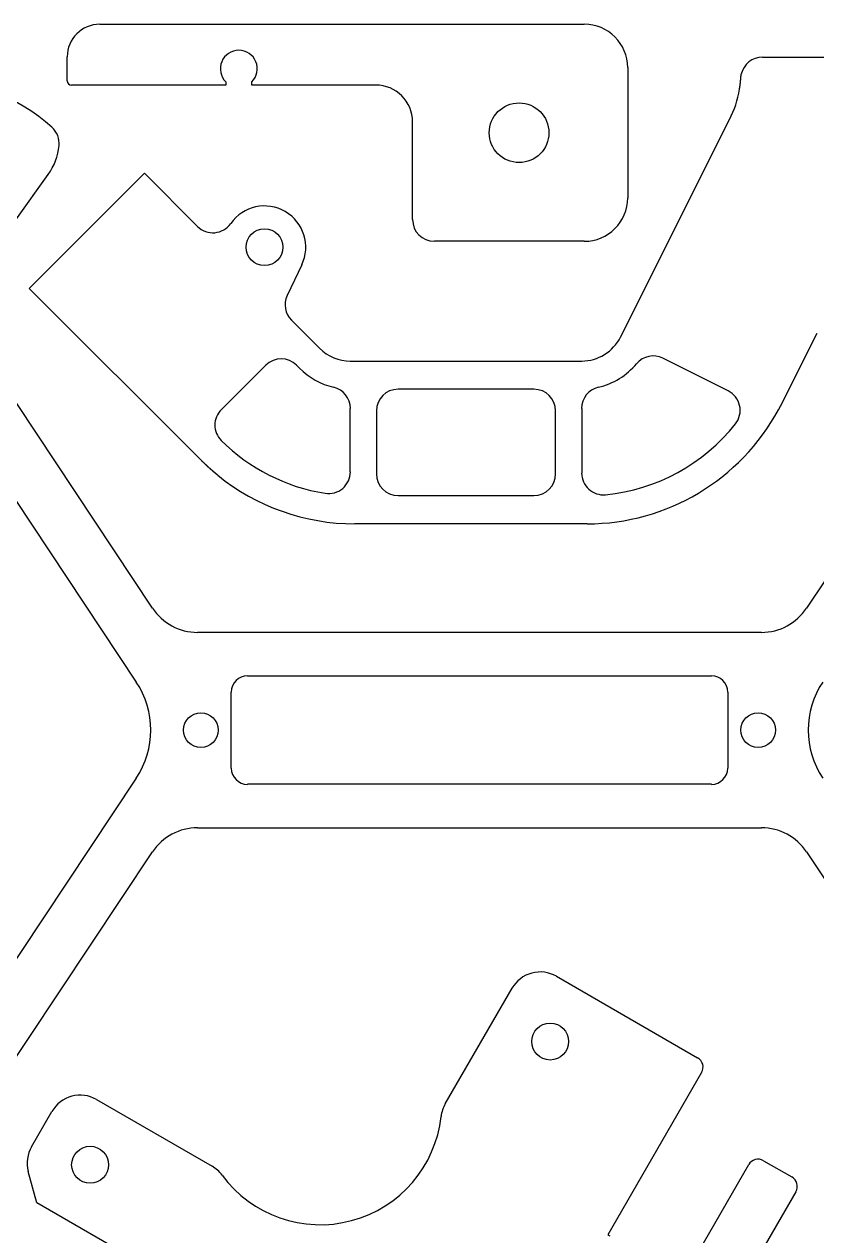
# Model space of a CAD drawing. Extents: x 442 to 745, y 5 to 355.
# Drawn here: x 540.87 to 570.91, y 40.47 to 86.43 of the extents above; entities that cross this region are included whole.
import ezdxf

# ---------------------------------------------------------------- set-up
doc = ezdxf.new("R2010")
doc.units = 0
doc.layers.add('VISIBLE__ANSI_', color=7, linetype='CONTINUOUS')

msp = doc.modelspace()

# ---------------------------------------------------------------- linework, layer by layer
at = {"layer": 'VISIBLE__ANSI_'}
for p, q in [((543.735, 86.43), (562.099, 86.43)), ((542.499, 84.289), (542.499, 85.195)), ((568.858, 85.183), (573.804, 85.183)), ((563.746, 84.783), (563.746, 79.842)), ((548.511, 84.124), (542.664, 84.124)), ((548.511, 84.246), (548.511, 84.124)), ((549.499, 84.124), (549.499, 84.246)), ((554.193, 84.124), (549.499, 84.124)), ((563.475, 74.564), (567.608, 82.816)), ((555.593, 79.019), (555.593, 82.724)), ((540.552, 79.013), (541.78, 80.731)), ((541.062, 76.407), (545.429, 80.775)), ((545.429, 80.775), (547.442, 78.762)), ((562.099, 78.195), (556.417, 78.195)), ((551.393, 77.302), (550.841, 76.137)), ((547.58, 69.89), (541.062, 76.407)), ((551.002, 75.202), (552.068, 74.137)), ((545.731, 64.28), (538.684, 74.888)), ((570.912, 74.702), (569.572, 72.025)), ((577.574, 74.888), (570.527, 64.28)), ((536.969, 73.749), (545.121, 61.477)), ((553.232, 73.654), (562.002, 73.654)), ((567.554, 72.52), (565.081, 73.759)), ((550.029, 73.496), (548.341, 71.807)), ((551.311, 73.38), (551.194, 73.496)), ((560.19, 72.584), (555.044, 72.584)), ((553.232, 69.45), (553.232, 71.857)), ((554.22, 71.76), (554.22, 69.372)), ((561.014, 69.372), (561.014, 71.76)), ((562.002, 71.857), (562.002, 69.402)), ((555.044, 68.548), (560.19, 68.548)), ((562.208, 67.478), (553.403, 67.478)), ((568.812, 63.36), (547.446, 63.36)), ((549.338, 61.713), (566.92, 61.713)), ((548.72, 58.213), (548.72, 61.095)), ((567.538, 61.095), (567.538, 58.213)), ((545.121, 57.832), (536.969, 45.559)), ((566.92, 57.596), (549.338, 57.596)), ((547.446, 55.948), (568.812, 55.948)), ((538.684, 44.42), (545.731, 55.029)), ((570.527, 55.029), (577.574, 44.42)), ((561.048, 50.313), (566.397, 47.225)), ((556.831, 45.479), (559.361, 49.861)), ((566.548, 46.662), (562.996, 40.511)), ((543.611, 45.641), (547.993, 43.111)), ((541.15, 43.849), (541.924, 45.189)), ((568.896, 43.318), (569.966, 42.701)), ((541.347, 41.718), (541.027, 42.911)), ((563.249, 34.36), (568.334, 43.168)), ((570.117, 42.138), (568.676, 39.642)), ((557.964, 32.124), (541.347, 41.718)), ((562.996, 40.511), (563.068, 40.47))]:
    msp.add_line(p, q, dxfattribs=at)
for points in [[(567.985, 83.967, 0), (567.985, 83.968, 0), (567.985, 83.969, 0), (567.985, 83.97, 0), (567.986, 83.971, 0), (567.986, 83.972, 0), (567.986, 83.973, 0), (567.986, 83.974, 0), (567.986, 83.975, 0), (567.986, 83.976, 0), (567.987, 83.977, 0), (567.987, 83.978, 0), (567.987, 83.979, 0), (567.987, 83.98, 0), (567.987, 83.981, 0), (567.987, 83.982, 0), (567.988, 83.983, 0), (567.988, 83.984, 0), (567.988, 83.985, 0), (567.988, 83.986, 0), (567.988, 83.987, 0), (567.988, 83.988, 0), (567.989, 83.989, 0), (567.989, 83.99, 0), (567.989, 83.991, 0), (567.989, 83.992, 0), (567.989, 83.993, 0), (567.989, 83.994, 0), (567.989, 83.995, 0), (567.99, 83.996, 0), (567.99, 83.997, 0), (567.99, 83.998, 0), (567.99, 83.999, 0), (567.99, 84, 0), (567.99, 84.001, 0), (567.991, 84.002, 0), (567.991, 84.003, 0), (567.991, 84.004, 0), (567.991, 84.005, 0), (567.991, 84.006, 0), (567.991, 84.007, 0), (567.992, 84.008, 0), (567.992, 84.009, 0), (567.992, 84.01, 0), (567.992, 84.011, 0), (567.992, 84.012, 0), (567.992, 84.013, 0), (567.993, 84.013, 0), (567.993, 84.014, 0), (567.993, 84.016, 0), (567.993, 84.016, 0), (567.993, 84.017, 0), (567.993, 84.018, 0), (567.993, 84.019, 0), (567.994, 84.02, 0), (567.994, 84.021, 0), (567.994, 84.022, 0), (567.994, 84.023, 0), (567.994, 84.024, 0), (567.994, 84.025, 0), (567.995, 84.026, 0), (567.995, 84.027, 0), (567.995, 84.028, 0), (567.995, 84.029, 0), (567.995, 84.03, 0), (567.995, 84.031, 0), (567.995, 84.032, 0), (567.996, 84.033, 0), (567.996, 84.034, 0), (567.996, 84.035, 0), (567.996, 84.036, 0), (567.996, 84.037, 0), (567.996, 84.038, 0), (567.996, 84.039, 0), (567.997, 84.04, 0), (567.997, 84.041, 0), (567.997, 84.042, 0), (567.997, 84.043, 0), (567.997, 84.044, 0), (567.997, 84.045, 0), (567.998, 84.046, 0), (567.998, 84.047, 0), (567.998, 84.048, 0), (567.998, 84.049, 0), (567.998, 84.05, 0), (567.998, 84.051, 0), (567.998, 84.052, 0), (567.999, 84.053, 0), (567.999, 84.054, 0), (567.999, 84.055, 0), (567.999, 84.056, 0), (567.999, 84.057, 0), (567.999, 84.058, 0), (567.999, 84.059, 0), (568, 84.059, 0), (568, 84.061, 0), (568, 84.061, 0), (568, 84.062, 0), (568, 84.063, 0), (568, 84.064, 0), (568, 84.065, 0), (568.001, 84.066, 0), (568.001, 84.067, 0), (568.001, 84.068, 0), (568.001, 84.069, 0), (568.001, 84.07, 0), (568.001, 84.071, 0), (568.001, 84.072, 0), (568.002, 84.073, 0), (568.002, 84.074, 0), (568.002, 84.075, 0), (568.002, 84.076, 0), (568.002, 84.077, 0), (568.002, 84.078, 0), (568.002, 84.079, 0), (568.003, 84.08, 0), (568.003, 84.081, 0), (568.003, 84.082, 0), (568.003, 84.083, 0), (568.003, 84.084, 0), (568.003, 84.085, 0), (568.003, 84.086, 0), (568.003, 84.087, 0), (568.004, 84.088, 0), (568.004, 84.089, 0), (568.004, 84.09, 0), (568.004, 84.091, 0), (568.004, 84.091, 0), (568.004, 84.093, 0), (568.004, 84.093, 0), (568.005, 84.094, 0), (568.005, 84.095, 0), (568.005, 84.096, 0), (568.005, 84.097, 0), (568.005, 84.098, 0), (568.005, 84.099, 0), (568.005, 84.1, 0), (568.005, 84.101, 0), (568.006, 84.102, 0), (568.006, 84.103, 0), (568.006, 84.104, 0), (568.006, 84.105, 0), (568.006, 84.106, 0), (568.006, 84.107, 0), (568.006, 84.108, 0), (568.007, 84.109, 0), (568.007, 84.11, 0), (568.007, 84.111, 0), (568.007, 84.112, 0), (568.007, 84.113, 0), (568.007, 84.114, 0), (568.007, 84.115, 0), (568.007, 84.115, 0), (568.008, 84.117, 0), (568.008, 84.117, 0), (568.008, 84.118, 0), (568.008, 84.119, 0), (568.008, 84.12, 0), (568.008, 84.121, 0), (568.008, 84.122, 0), (568.008, 84.123, 0), (568.009, 84.124, 0), (568.009, 84.125, 0), (568.009, 84.126, 0), (568.009, 84.127, 0), (568.009, 84.128, 0), (568.009, 84.129, 0), (568.009, 84.13, 0), (568.009, 84.131, 0), (568.01, 84.132, 0), (568.01, 84.133, 0), (568.01, 84.134, 0), (568.01, 84.135, 0), (568.01, 84.135, 0), (568.01, 84.136, 0), (568.01, 84.137, 0), (568.01, 84.138, 0), (568.01, 84.139, 0), (568.011, 84.14, 0), (568.011, 84.141, 0), (568.011, 84.142, 0), (568.011, 84.143, 0), (568.011, 84.144, 0), (568.011, 84.145, 0), (568.011, 84.146, 0), (568.011, 84.147, 0), (568.012, 84.148, 0), (568.012, 84.149, 0), (568.012, 84.15, 0), (568.012, 84.15, 0), (568.012, 84.151, 0), (568.012, 84.152, 0), (568.012, 84.153, 0), (568.012, 84.154, 0), (568.012, 84.155, 0), (568.013, 84.156, 0), (568.013, 84.157, 0), (568.013, 84.158, 0), (568.013, 84.159, 0), (568.013, 84.16, 0), (568.013, 84.161, 0), (568.013, 84.162, 0), (568.013, 84.163, 0), (568.014, 84.163, 0), (568.014, 84.165, 0), (568.014, 84.165, 0), (568.014, 84.166, 0), (568.014, 84.167, 0), (568.014, 84.168, 0), (568.014, 84.169, 0), (568.014, 84.17, 0), (568.014, 84.171, 0), (568.015, 84.172, 0), (568.015, 84.173, 0), (568.015, 84.174, 0), (568.015, 84.175, 0), (568.015, 84.175, 0), (568.015, 84.176, 0), (568.015, 84.177, 0), (568.015, 84.178, 0), (568.015, 84.179, 0), (568.016, 84.18, 0), (568.016, 84.181, 0), (568.016, 84.182, 0)], [(568.016, 84.182, 0), (568.016, 84.183, 0), (568.016, 84.185, 0), (568.016, 84.187, 0), (568.016, 84.188, 0), (568.017, 84.19, 0), (568.017, 84.191, 0), (568.017, 84.193, 0), (568.017, 84.194, 0), (568.017, 84.196, 0), (568.017, 84.197, 0), (568.018, 84.199, 0), (568.018, 84.2, 0), (568.018, 84.202, 0), (568.018, 84.203, 0), (568.018, 84.205, 0), (568.018, 84.206, 0), (568.019, 84.208, 0), (568.019, 84.209, 0), (568.019, 84.211, 0), (568.019, 84.212, 0), (568.019, 84.214, 0), (568.019, 84.215, 0), (568.02, 84.217, 0), (568.02, 84.218, 0), (568.02, 84.219, 0), (568.02, 84.221, 0), (568.02, 84.222, 0), (568.02, 84.224, 0), (568.021, 84.225, 0), (568.021, 84.227, 0), (568.021, 84.228, 0), (568.021, 84.23, 0), (568.021, 84.231, 0), (568.021, 84.232, 0), (568.021, 84.234, 0), (568.022, 84.235, 0), (568.022, 84.237, 0), (568.022, 84.238, 0), (568.022, 84.24, 0), (568.022, 84.241, 0), (568.022, 84.242, 0), (568.022, 84.244, 0), (568.023, 84.245, 0), (568.023, 84.246, 0), (568.023, 84.248, 0), (568.023, 84.249, 0), (568.023, 84.251, 0), (568.023, 84.252, 0), (568.023, 84.253, 0), (568.024, 84.255, 0), (568.024, 84.256, 0), (568.024, 84.257, 0), (568.024, 84.259, 0), (568.024, 84.26, 0), (568.024, 84.261, 0), (568.024, 84.263, 0), (568.024, 84.264, 0), (568.025, 84.265, 0), (568.025, 84.266, 0), (568.025, 84.268, 0), (568.025, 84.269, 0), (568.025, 84.27, 0), (568.025, 84.272, 0), (568.025, 84.273, 0), (568.025, 84.274, 0), (568.026, 84.276, 0), (568.026, 84.277, 0), (568.026, 84.278, 0), (568.026, 84.279, 0), (568.026, 84.281, 0), (568.026, 84.282, 0), (568.026, 84.283, 0), (568.026, 84.284, 0), (568.027, 84.286, 0), (568.027, 84.287, 0), (568.027, 84.288, 0), (568.027, 84.29, 0), (568.027, 84.291, 0), (568.027, 84.292, 0), (568.027, 84.293, 0), (568.027, 84.294, 0), (568.027, 84.296, 0), (568.028, 84.297, 0), (568.028, 84.298, 0), (568.028, 84.299, 0), (568.028, 84.3, 0), (568.028, 84.302, 0), (568.028, 84.303, 0), (568.028, 84.304, 0), (568.028, 84.305, 0), (568.028, 84.306, 0), (568.028, 84.308, 0), (568.029, 84.309, 0), (568.029, 84.31, 0), (568.029, 84.311, 0), (568.029, 84.312, 0), (568.029, 84.313, 0), (568.029, 84.314, 0), (568.029, 84.316, 0), (568.029, 84.317, 0), (568.029, 84.318, 0), (568.029, 84.319, 0), (568.03, 84.32, 0), (568.03, 84.321, 0), (568.03, 84.322, 0), (568.03, 84.323, 0), (568.03, 84.325, 0), (568.03, 84.326, 0), (568.03, 84.327, 0), (568.03, 84.328, 0), (568.03, 84.329, 0), (568.03, 84.33, 0), (568.03, 84.331, 0), (568.03, 84.332, 0), (568.031, 84.333, 0), (568.031, 84.334, 0), (568.031, 84.335, 0), (568.031, 84.336, 0), (568.031, 84.338, 0), (568.031, 84.338, 0), (568.031, 84.34, 0), (568.031, 84.341, 0), (568.031, 84.342, 0), (568.031, 84.343, 0), (568.031, 84.344, 0), (568.031, 84.345, 0), (568.032, 84.346, 0), (568.032, 84.347, 0), (568.032, 84.348, 0), (568.032, 84.349, 0), (568.032, 84.35, 0), (568.032, 84.351, 0), (568.032, 84.352, 0), (568.032, 84.353, 0), (568.032, 84.354, 0), (568.032, 84.355, 0), (568.032, 84.356, 0), (568.032, 84.357, 0), (568.032, 84.358, 0), (568.033, 84.359, 0), (568.033, 84.36, 0), (568.033, 84.361, 0), (568.033, 84.362, 0), (568.033, 84.363, 0), (568.033, 84.364, 0), (568.033, 84.365, 0), (568.033, 84.366, 0), (568.033, 84.367, 0), (568.033, 84.368, 0), (568.033, 84.369, 0), (568.033, 84.37, 0), (568.033, 84.371, 0), (568.033, 84.373, 0), (568.034, 84.374, 0), (568.034, 84.374, 0), (568.034, 84.376, 0), (568.034, 84.376, 0), (568.034, 84.377, 0), (568.034, 84.379, 0), (568.034, 84.379, 0), (568.034, 84.38, 0), (568.034, 84.382, 0), (568.034, 84.382, 0), (568.034, 84.383, 0), (568.034, 84.385, 0), (568.034, 84.385, 0), (568.034, 84.386, 0), (568.035, 84.388, 0), (568.035, 84.388, 0), (568.035, 84.389, 0), (568.035, 84.39, 0), (568.035, 84.391, 0), (568.035, 84.392, 0), (568.035, 84.393, 0), (568.035, 84.394, 0), (568.035, 84.395, 0), (568.035, 84.396, 0), (568.035, 84.397, 0), (568.035, 84.398, 0), (568.035, 84.399, 0), (568.035, 84.4, 0), (568.035, 84.401, 0), (568.035, 84.402, 0), (568.036, 84.403, 0), (568.036, 84.404, 0), (568.036, 84.405, 0), (568.036, 84.406, 0), (568.036, 84.407, 0), (568.036, 84.408, 0), (568.036, 84.409, 0), (568.036, 84.41, 0)], [(568.036, 84.41, 0), (568.036, 84.41, 0), (568.036, 84.411, 0), (568.036, 84.412, 0), (568.036, 84.412, 0), (568.036, 84.413, 0), (568.036, 84.413, 0), (568.036, 84.414, 0), (568.036, 84.414, 0), (568.036, 84.415, 0), (568.036, 84.415, 0), (568.036, 84.416, 0), (568.036, 84.416, 0), (568.036, 84.417, 0), (568.036, 84.418, 0), (568.036, 84.418, 0), (568.037, 84.419, 0), (568.037, 84.419, 0), (568.037, 84.42, 0), (568.037, 84.42, 0), (568.037, 84.421, 0), (568.037, 84.421, 0), (568.037, 84.422, 0), (568.037, 84.422, 0), (568.037, 84.423, 0), (568.037, 84.424, 0), (568.037, 84.424, 0), (568.037, 84.424, 0), (568.037, 84.425, 0), (568.037, 84.426, 0), (568.037, 84.426, 0), (568.037, 84.427, 0), (568.037, 84.427, 0), (568.037, 84.428, 0), (568.037, 84.428, 0), (568.037, 84.429, 0), (568.037, 84.429, 0), (568.037, 84.43, 0), (568.037, 84.43, 0), (568.037, 84.431, 0), (568.038, 84.431, 0), (568.038, 84.432, 0), (568.038, 84.432, 0), (568.038, 84.433, 0), (568.038, 84.433, 0), (568.038, 84.434, 0), (568.038, 84.434, 0), (568.038, 84.435, 0), (568.038, 84.435, 0), (568.038, 84.436, 0), (568.038, 84.436, 0), (568.038, 84.437, 0), (568.038, 84.437, 0), (568.038, 84.438, 0), (568.038, 84.438, 0), (568.038, 84.439, 0), (568.038, 84.439, 0), (568.038, 84.44, 0), (568.038, 84.44, 0), (568.038, 84.441, 0), (568.038, 84.441, 0), (568.038, 84.442, 0), (568.039, 84.442, 0), (568.039, 84.443, 0), (568.039, 84.443, 0), (568.039, 84.444, 0), (568.039, 84.444, 0), (568.039, 84.445, 0), (568.039, 84.445, 0), (568.039, 84.445, 0), (568.039, 84.446, 0), (568.039, 84.447, 0), (568.039, 84.447, 0), (568.039, 84.447, 0), (568.039, 84.448, 0), (568.039, 84.448, 0), (568.039, 84.449, 0), (568.039, 84.449, 0), (568.039, 84.45, 0), (568.039, 84.45, 0), (568.039, 84.451, 0), (568.039, 84.451, 0), (568.04, 84.452, 0), (568.04, 84.452, 0), (568.04, 84.453, 0), (568.04, 84.453, 0), (568.04, 84.453, 0), (568.04, 84.454, 0), (568.04, 84.454, 0), (568.04, 84.455, 0), (568.04, 84.455, 0), (568.04, 84.456, 0), (568.04, 84.456, 0), (568.04, 84.457, 0), (568.04, 84.457, 0), (568.04, 84.457, 0), (568.04, 84.458, 0), (568.04, 84.458, 0), (568.04, 84.459, 0), (568.04, 84.459, 0), (568.04, 84.46, 0), (568.041, 84.46, 0), (568.041, 84.46, 0), (568.041, 84.461, 0), (568.041, 84.461, 0), (568.041, 84.462, 0), (568.041, 84.462, 0), (568.041, 84.463, 0), (568.041, 84.463, 0), (568.041, 84.463, 0), (568.041, 84.464, 0), (568.041, 84.464, 0), (568.041, 84.465, 0), (568.041, 84.465, 0), (568.041, 84.466, 0), (568.041, 84.466, 0), (568.041, 84.466, 0), (568.041, 84.467, 0), (568.041, 84.467, 0), (568.042, 84.468, 0), (568.042, 84.468, 0), (568.042, 84.469, 0), (568.042, 84.469, 0), (568.042, 84.469, 0), (568.042, 84.47, 0), (568.042, 84.47, 0), (568.042, 84.471, 0), (568.042, 84.471, 0), (568.042, 84.472, 0), (568.042, 84.472, 0), (568.042, 84.472, 0), (568.042, 84.473, 0), (568.042, 84.473, 0), (568.042, 84.474, 0), (568.042, 84.474, 0), (568.042, 84.475, 0), (568.043, 84.475, 0), (568.043, 84.475, 0), (568.043, 84.476, 0), (568.043, 84.476, 0), (568.043, 84.477, 0), (568.043, 84.477, 0), (568.043, 84.477, 0), (568.043, 84.478, 0), (568.043, 84.478, 0), (568.043, 84.478, 0), (568.043, 84.479, 0), (568.043, 84.479, 0), (568.043, 84.48, 0), (568.043, 84.48, 0), (568.043, 84.481, 0), (568.043, 84.481, 0), (568.043, 84.481, 0), (568.044, 84.482, 0), (568.044, 84.482, 0), (568.044, 84.483, 0), (568.044, 84.483, 0), (568.044, 84.483, 0), (568.044, 84.484, 0), (568.044, 84.484, 0), (568.044, 84.484, 0), (568.044, 84.485, 0), (568.044, 84.485, 0), (568.044, 84.486, 0), (568.044, 84.486, 0), (568.044, 84.486, 0), (568.044, 84.487, 0), (568.044, 84.487, 0), (568.044, 84.487, 0), (568.044, 84.488, 0), (568.045, 84.488, 0), (568.045, 84.489, 0), (568.045, 84.489, 0), (568.045, 84.489, 0), (568.045, 84.49, 0), (568.045, 84.49, 0), (568.045, 84.49, 0), (568.045, 84.491, 0), (568.045, 84.491, 0), (568.045, 84.492, 0), (568.045, 84.492, 0), (568.045, 84.492, 0), (568.045, 84.493, 0), (568.045, 84.493, 0), (568.045, 84.493, 0), (568.045, 84.494, 0), (568.045, 84.494, 0), (568.046, 84.495, 0), (568.046, 84.495, 0), (568.046, 84.495, 0), (568.046, 84.496, 0), (568.046, 84.496, 0), (568.046, 84.496, 0), (568.046, 84.497, 0), (568.046, 84.497, 0), (568.046, 84.497, 0), (568.046, 84.498, 0), (568.046, 84.498, 0), (568.046, 84.498, 0), (568.046, 84.499, 0), (568.046, 84.499, 0), (568.046, 84.499, 0), (568.046, 84.5, 0), (568.046, 84.5, 0), (568.047, 84.501, 0), (568.047, 84.501, 0), (568.047, 84.501, 0), (568.047, 84.501, 0), (568.047, 84.502, 0), (568.047, 84.502, 0), (568.047, 84.502, 0), (568.047, 84.503, 0), (568.047, 84.503, 0), (568.047, 84.503, 0), (568.047, 84.504, 0), (568.047, 84.504, 0), (568.047, 84.504, 0), (568.047, 84.505, 0), (568.047, 84.505, 0), (568.047, 84.505, 0), (568.047, 84.506, 0), (568.048, 84.506, 0), (568.048, 84.506, 0), (568.048, 84.507, 0), (568.048, 84.507, 0), (568.048, 84.507, 0), (568.048, 84.507, 0), (568.048, 84.508, 0), (568.048, 84.508, 0), (568.048, 84.508, 0), (568.048, 84.509, 0), (568.048, 84.509, 0), (568.048, 84.509, 0), (568.048, 84.51, 0), (568.048, 84.51, 0), (568.048, 84.51, 0), (568.048, 84.51, 0), (568.048, 84.511, 0), (568.048, 84.511, 0), (568.048, 84.511, 0), (568.049, 84.512, 0), (568.049, 84.512, 0), (568.049, 84.512, 0), (568.049, 84.513, 0), (568.049, 84.513, 0), (568.049, 84.513, 0), (568.049, 84.513, 0), (568.049, 84.514, 0), (568.049, 84.514, 0), (568.049, 84.514, 0), (568.049, 84.514, 0), (568.049, 84.515, 0), (568.049, 84.515, 0), (568.049, 84.515, 0), (568.049, 84.515, 0), (568.049, 84.516, 0), (568.049, 84.516, 0), (568.049, 84.516, 0), (568.049, 84.516, 0), (568.049, 84.517, 0), (568.05, 84.517, 0), (568.05, 84.517, 0), (568.05, 84.517, 0), (568.05, 84.518, 0), (568.05, 84.518, 0), (568.05, 84.518, 0), (568.05, 84.518, 0), (568.05, 84.519, 0), (568.05, 84.519, 0), (568.05, 84.519, 0), (568.05, 84.519, 0), (568.05, 84.52, 0), (568.05, 84.52, 0), (568.05, 84.52, 0), (568.05, 84.52, 0), (568.05, 84.52, 0), (568.05, 84.521, 0), (568.05, 84.521, 0), (568.05, 84.521, 0), (568.05, 84.521, 0), (568.05, 84.522, 0), (568.051, 84.522, 0), (568.051, 84.522, 0), (568.051, 84.522, 0), (568.051, 84.522, 0), (568.051, 84.523, 0), (568.051, 84.523, 0), (568.051, 84.523, 0), (568.051, 84.523, 0), (568.051, 84.523, 0), (568.051, 84.524, 0), (568.051, 84.524, 0), (568.051, 84.524, 0), (568.051, 84.524, 0), (568.051, 84.524, 0), (568.051, 84.525, 0), (568.051, 84.525, 0), (568.051, 84.525, 0), (568.051, 84.525, 0), (568.051, 84.525, 0), (568.051, 84.525, 0), (568.051, 84.526, 0), (568.051, 84.526, 0), (568.051, 84.526, 0), (568.051, 84.526, 0), (568.051, 84.526, 0), (568.051, 84.526, 0), (568.051, 84.527, 0), (568.052, 84.527, 0), (568.052, 84.527, 0), (568.052, 84.527, 0), (568.052, 84.527, 0), (568.052, 84.527, 0), (568.052, 84.528, 0), (568.052, 84.528, 0), (568.052, 84.528, 0), (568.052, 84.528, 0), (568.052, 84.528, 0), (568.052, 84.528, 0), (568.052, 84.528, 0), (568.052, 84.528, 0), (568.052, 84.529, 0), (568.052, 84.529, 0), (568.052, 84.529, 0), (568.052, 84.529, 0), (568.052, 84.529, 0), (568.052, 84.529, 0), (568.052, 84.529, 0), (568.052, 84.53, 0), (568.052, 84.53, 0), (568.052, 84.53, 0), (568.052, 84.53, 0), (568.052, 84.53, 0), (568.052, 84.53, 0), (568.052, 84.53, 0), (568.052, 84.531, 0), (568.052, 84.531, 0), (568.052, 84.531, 0), (568.052, 84.531, 0), (568.052, 84.531, 0), (568.052, 84.531, 0), (568.052, 84.531, 0), (568.052, 84.531, 0), (568.053, 84.531, 0), (568.053, 84.532, 0), (568.053, 84.532, 0), (568.053, 84.532, 0), (568.053, 84.532, 0), (568.053, 84.532, 0), (568.053, 84.532, 0), (568.053, 84.532, 0), (568.053, 84.533, 0)], [(569.572, 72.025, 0), (569.571, 72.024, 0), (569.57, 72.023, 0), (569.57, 72.022, 0), (569.569, 72.021, 0), (569.569, 72.02, 0), (569.568, 72.019, 0), (569.568, 72.017, 0), (569.567, 72.016, 0), (569.566, 72.015, 0), (569.566, 72.014, 0), (569.565, 72.013, 0), (569.565, 72.012, 0), (569.564, 72.011, 0), (569.564, 72.01, 0), (569.563, 72.008, 0), (569.563, 72.007, 0), (569.562, 72.006, 0), (569.561, 72.005, 0), (569.561, 72.004, 0), (569.56, 72.003, 0), (569.56, 72.002, 0), (569.559, 72.001, 0), (569.559, 72, 0), (569.558, 71.999, 0), (569.558, 71.998, 0), (569.557, 71.996, 0), (569.556, 71.995, 0), (569.556, 71.994, 0), (569.555, 71.993, 0), (569.555, 71.992, 0), (569.554, 71.991, 0), (569.554, 71.99, 0), (569.553, 71.989, 0), (569.553, 71.988, 0), (569.552, 71.987, 0), (569.552, 71.986, 0), (569.551, 71.984, 0), (569.55, 71.983, 0), (569.55, 71.982, 0), (569.549, 71.981, 0), (569.549, 71.98, 0), (569.548, 71.979, 0), (569.548, 71.978, 0), (569.547, 71.977, 0), (569.547, 71.976, 0), (569.546, 71.975, 0), (569.546, 71.974, 0), (569.545, 71.973, 0), (569.544, 71.972, 0), (569.544, 71.971, 0), (569.543, 71.969, 0), (569.543, 71.968, 0), (569.542, 71.967, 0), (569.542, 71.966, 0), (569.541, 71.965, 0), (569.541, 71.964, 0), (569.54, 71.963, 0), (569.54, 71.962, 0), (569.539, 71.961, 0), (569.539, 71.96, 0), (569.538, 71.959, 0), (569.537, 71.958, 0), (569.537, 71.957, 0), (569.536, 71.956, 0), (569.536, 71.955, 0), (569.535, 71.954, 0), (569.535, 71.953, 0), (569.534, 71.952, 0), (569.534, 71.951, 0), (569.533, 71.95, 0), (569.533, 71.948, 0), (569.532, 71.948, 0), (569.532, 71.946, 0), (569.531, 71.945, 0), (569.53, 71.944, 0), (569.53, 71.943, 0), (569.529, 71.942, 0), (569.529, 71.941, 0), (569.528, 71.94, 0), (569.528, 71.939, 0), (569.527, 71.938, 0), (569.527, 71.937, 0), (569.526, 71.936, 0), (569.526, 71.935, 0), (569.525, 71.934, 0), (569.525, 71.933, 0), (569.524, 71.932, 0), (569.524, 71.931, 0), (569.523, 71.93, 0), (569.523, 71.929, 0), (569.522, 71.928, 0), (569.522, 71.927, 0), (569.521, 71.926, 0), (569.52, 71.925, 0), (569.52, 71.924, 0), (569.519, 71.923, 0), (569.519, 71.922, 0), (569.518, 71.921, 0), (569.518, 71.92, 0), (569.517, 71.919, 0), (569.517, 71.918, 0), (569.516, 71.917, 0), (569.516, 71.916, 0), (569.515, 71.915, 0), (569.515, 71.914, 0), (569.514, 71.913, 0), (569.514, 71.912, 0), (569.513, 71.911, 0), (569.513, 71.91, 0), (569.512, 71.909, 0), (569.512, 71.908, 0), (569.511, 71.907, 0), (569.511, 71.906, 0), (569.51, 71.905, 0), (569.51, 71.904, 0), (569.509, 71.903, 0), (569.509, 71.902, 0), (569.508, 71.901, 0), (569.508, 71.9, 0), (569.507, 71.899, 0), (569.507, 71.898, 0), (569.506, 71.897, 0), (569.506, 71.896, 0), (569.505, 71.895, 0), (569.505, 71.894, 0), (569.504, 71.894, 0), (569.504, 71.893, 0), (569.503, 71.892, 0), (569.503, 71.891, 0), (569.502, 71.89, 0), (569.502, 71.889, 0), (569.501, 71.888, 0), (569.501, 71.887, 0), (569.5, 71.886, 0), (569.5, 71.885, 0), (569.499, 71.884, 0), (569.499, 71.883, 0), (569.498, 71.882, 0), (569.498, 71.881, 0), (569.497, 71.88, 0), (569.497, 71.879, 0), (569.496, 71.878, 0), (569.496, 71.877, 0), (569.495, 71.876, 0), (569.495, 71.876, 0), (569.494, 71.875, 0), (569.494, 71.874, 0), (569.493, 71.873, 0), (569.493, 71.872, 0), (569.492, 71.871, 0), (569.492, 71.87, 0), (569.491, 71.869, 0), (569.491, 71.868, 0), (569.49, 71.867, 0), (569.49, 71.866, 0), (569.489, 71.865, 0), (569.489, 71.865, 0), (569.488, 71.864, 0), (569.488, 71.863, 0), (569.487, 71.862, 0), (569.487, 71.861, 0), (569.486, 71.86, 0), (569.486, 71.859, 0), (569.485, 71.858, 0), (569.485, 71.857, 0), (569.484, 71.856, 0), (569.484, 71.855, 0), (569.484, 71.855, 0), (569.483, 71.854, 0), (569.483, 71.853, 0), (569.482, 71.852, 0), (569.482, 71.851, 0), (569.481, 71.85, 0), (569.481, 71.849, 0), (569.48, 71.848, 0), (569.48, 71.847, 0), (569.479, 71.846, 0), (569.479, 71.846, 0), (569.478, 71.845, 0), (569.478, 71.844, 0), (569.477, 71.843, 0), (569.477, 71.842, 0), (569.476, 71.841, 0), (569.476, 71.84, 0), (569.476, 71.839, 0), (569.475, 71.838, 0), (569.475, 71.838, 0), (569.474, 71.837, 0), (569.474, 71.836, 0), (569.473, 71.835, 0), (569.473, 71.834, 0), (569.472, 71.833, 0), (569.472, 71.832, 0), (569.471, 71.832, 0), (569.471, 71.831, 0), (569.47, 71.83, 0), (569.47, 71.829, 0), (569.469, 71.828, 0), (569.469, 71.827, 0), (569.469, 71.826, 0), (569.468, 71.826, 0), (569.468, 71.825, 0), (569.467, 71.824, 0), (569.467, 71.823, 0), (569.466, 71.822, 0), (569.466, 71.821, 0), (569.465, 71.82, 0), (569.465, 71.82, 0), (569.464, 71.819, 0), (569.464, 71.818, 0), (569.464, 71.817, 0), (569.463, 71.816, 0), (569.463, 71.815, 0), (569.462, 71.815, 0), (569.462, 71.814, 0), (569.461, 71.813, 0), (569.461, 71.812, 0), (569.46, 71.811, 0), (569.46, 71.811, 0), (569.46, 71.81, 0), (569.459, 71.809, 0), (569.459, 71.808, 0), (569.458, 71.807, 0)], [(548.212, 69.319, 0), (548.211, 69.32, 0), (548.209, 69.322, 0), (548.208, 69.323, 0), (548.206, 69.324, 0), (548.205, 69.326, 0), (548.203, 69.327, 0), (548.201, 69.328, 0), (548.2, 69.33, 0), (548.198, 69.331, 0), (548.197, 69.332, 0), (548.195, 69.334, 0), (548.193, 69.335, 0), (548.192, 69.336, 0), (548.19, 69.338, 0), (548.188, 69.339, 0), (548.186, 69.34, 0), (548.185, 69.342, 0), (548.183, 69.343, 0), (548.181, 69.345, 0), (548.18, 69.346, 0), (548.178, 69.347, 0), (548.176, 69.349, 0), (548.174, 69.35, 0), (548.173, 69.352, 0), (548.171, 69.353, 0), (548.169, 69.355, 0), (548.167, 69.356, 0), (548.166, 69.358, 0), (548.164, 69.359, 0), (548.162, 69.361, 0), (548.16, 69.362, 0), (548.158, 69.364, 0), (548.156, 69.365, 0), (548.155, 69.367, 0), (548.153, 69.368, 0), (548.151, 69.37, 0), (548.149, 69.371, 0), (548.147, 69.373, 0), (548.145, 69.374, 0), (548.143, 69.376, 0), (548.141, 69.378, 0), (548.139, 69.379, 0), (548.138, 69.381, 0), (548.136, 69.382, 0), (548.134, 69.384, 0), (548.132, 69.386, 0), (548.13, 69.387, 0), (548.128, 69.389, 0), (548.126, 69.391, 0), (548.124, 69.392, 0), (548.122, 69.394, 0), (548.12, 69.396, 0), (548.118, 69.397, 0), (548.116, 69.399, 0), (548.114, 69.401, 0), (548.112, 69.402, 0), (548.11, 69.404, 0), (548.108, 69.406, 0), (548.106, 69.407, 0), (548.104, 69.409, 0), (548.101, 69.411, 0), (548.099, 69.413, 0), (548.097, 69.415, 0), (548.095, 69.416, 0), (548.093, 69.418, 0), (548.091, 69.42, 0), (548.089, 69.422, 0), (548.087, 69.423, 0), (548.085, 69.425, 0), (548.082, 69.427, 0), (548.08, 69.429, 0), (548.078, 69.431, 0), (548.076, 69.433, 0), (548.074, 69.434, 0), (548.072, 69.436, 0), (548.069, 69.438, 0), (548.067, 69.44, 0), (548.065, 69.442, 0), (548.063, 69.444, 0), (548.061, 69.446, 0), (548.058, 69.448, 0), (548.056, 69.449, 0), (548.054, 69.451, 0), (548.052, 69.453, 0), (548.049, 69.455, 0), (548.047, 69.457, 0), (548.045, 69.459, 0), (548.043, 69.461, 0), (548.04, 69.463, 0), (548.038, 69.465, 0), (548.036, 69.467, 0), (548.033, 69.469, 0), (548.031, 69.471, 0), (548.029, 69.473, 0), (548.026, 69.475, 0), (548.024, 69.477, 0), (548.022, 69.479, 0), (548.019, 69.481, 0), (548.017, 69.483, 0), (548.015, 69.485, 0), (548.012, 69.487, 0), (548.01, 69.489, 0), (548.007, 69.491, 0), (548.005, 69.493, 0), (548.003, 69.496, 0), (548, 69.498, 0), (547.998, 69.5, 0), (547.995, 69.502, 0), (547.993, 69.504, 0), (547.991, 69.506, 0), (547.988, 69.508, 0), (547.986, 69.51, 0), (547.983, 69.512, 0), (547.981, 69.515, 0), (547.978, 69.517, 0), (547.976, 69.519, 0), (547.973, 69.521, 0), (547.971, 69.523, 0), (547.968, 69.525, 0), (547.966, 69.528, 0), (547.963, 69.53, 0), (547.961, 69.532, 0), (547.958, 69.534, 0), (547.956, 69.537, 0), (547.953, 69.539, 0), (547.951, 69.541, 0), (547.948, 69.543, 0), (547.945, 69.546, 0), (547.943, 69.548, 0), (547.94, 69.55, 0), (547.938, 69.552, 0), (547.935, 69.555, 0), (547.933, 69.557, 0), (547.93, 69.559, 0), (547.927, 69.562, 0), (547.925, 69.564, 0), (547.922, 69.566, 0), (547.92, 69.569, 0), (547.917, 69.571, 0), (547.914, 69.573, 0), (547.912, 69.576, 0), (547.909, 69.578, 0), (547.906, 69.58, 0), (547.904, 69.583, 0), (547.901, 69.585, 0), (547.898, 69.588, 0), (547.896, 69.59, 0), (547.893, 69.592, 0), (547.89, 69.595, 0), (547.888, 69.597, 0), (547.885, 69.6, 0), (547.882, 69.602, 0), (547.88, 69.605, 0), (547.877, 69.607, 0), (547.874, 69.609, 0), (547.871, 69.612, 0), (547.869, 69.614, 0), (547.866, 69.617, 0), (547.863, 69.619, 0), (547.86, 69.622, 0), (547.858, 69.624, 0), (547.855, 69.627, 0), (547.852, 69.629, 0), (547.849, 69.632, 0), (547.847, 69.635, 0), (547.844, 69.637, 0), (547.841, 69.64, 0), (547.838, 69.642, 0), (547.836, 69.645, 0), (547.833, 69.647, 0), (547.83, 69.65, 0), (547.827, 69.652, 0), (547.824, 69.655, 0), (547.821, 69.658, 0), (547.819, 69.66, 0), (547.816, 69.663, 0), (547.813, 69.665, 0), (547.81, 69.668, 0), (547.807, 69.671, 0), (547.804, 69.673, 0), (547.802, 69.676, 0), (547.799, 69.679, 0), (547.796, 69.681, 0), (547.793, 69.684, 0), (547.79, 69.687, 0), (547.787, 69.689, 0), (547.784, 69.692, 0), (547.781, 69.695, 0), (547.779, 69.697, 0), (547.776, 69.7, 0), (547.773, 69.703, 0), (547.77, 69.706, 0), (547.767, 69.708, 0), (547.764, 69.711, 0), (547.761, 69.714, 0), (547.758, 69.716, 0), (547.755, 69.719, 0), (547.752, 69.722, 0), (547.749, 69.725, 0), (547.747, 69.728, 0), (547.744, 69.73, 0), (547.741, 69.733, 0), (547.738, 69.736, 0), (547.735, 69.739, 0), (547.732, 69.742, 0), (547.729, 69.744, 0), (547.726, 69.747, 0), (547.723, 69.75, 0), (547.72, 69.753, 0), (547.717, 69.756, 0), (547.714, 69.758, 0), (547.711, 69.761, 0), (547.708, 69.764, 0), (547.705, 69.767, 0), (547.702, 69.77, 0), (547.699, 69.773, 0), (547.696, 69.776, 0), (547.693, 69.779, 0), (547.69, 69.781, 0), (547.687, 69.784, 0), (547.684, 69.787, 0), (547.681, 69.79, 0), (547.678, 69.793, 0), (547.675, 69.796, 0), (547.672, 69.799, 0), (547.669, 69.802, 0), (547.666, 69.805, 0), (547.663, 69.808, 0), (547.66, 69.811, 0), (547.657, 69.814, 0), (547.654, 69.817, 0), (547.651, 69.82, 0), (547.647, 69.823, 0), (547.644, 69.826, 0), (547.641, 69.829, 0), (547.638, 69.832, 0), (547.635, 69.835, 0), (547.632, 69.838, 0), (547.629, 69.841, 0), (547.626, 69.844, 0), (547.623, 69.847, 0), (547.62, 69.85, 0), (547.617, 69.853, 0), (547.614, 69.856, 0), (547.611, 69.859, 0), (547.608, 69.862, 0), (547.604, 69.865, 0), (547.601, 69.868, 0), (547.598, 69.871, 0), (547.595, 69.874, 0), (547.592, 69.877, 0), (547.589, 69.88, 0), (547.586, 69.884, 0), (547.583, 69.887, 0), (547.58, 69.89, 0)]]:
    msp.add_polyline3d(points, dxfattribs=at)
for centre, radius in [((559.629, 82.313), 1.132), ((549.979, 77.972), 0.7), ((547.567, 59.654), 0.659), ((568.691, 59.654), 0.659), ((560.807, 47.837), 0.7), ((543.37, 43.165), 0.7)]:
    msp.add_circle(centre, radius, dxfattribs=at)
for centre, radius, start, end in [((543.735, 85.195), 1.235, 90, 180), ((562.099, 84.783), 1.647, 0, 90), ((549.005, 84.742), 0.7, 314.9009, 225.0991), ((568.858, 84.36), 0.824, 90, 167.8979), ((537.244, 77.313), 7, 48.062, 90), ((542.664, 84.289), 0.165, 180, 270), ((554.193, 82.724), 1.4, 0, 90), ((563.926, 84.66), 4.118, 333.3968, 350.3185), ((541.372, 81.907), 0.824, 354.393, 48.062), ((539.938, 82.048), 2.265, 324.4358, 354.393), ((549.979, 77.972), 1.565, 334.6362, 144.9282), ((562.099, 79.842), 1.647, 270, 0), ((548.024, 79.344), 0.824, 225, 324.9282), ((556.417, 79.019), 0.824, 180, 270), ((551.585, 75.784), 0.824, 154.6362, 225), ((562.002, 75.301), 1.647, 270, 333.3968), ((553.232, 75.301), 1.647, 225, 270), ((550.612, 72.914), 0.824, 45, 135), ((562.002, 75.301), 2.718, 283.4477, 319.9491), ((564.713, 73.023), 0.824, 63.3968, 139.9491), ((553.232, 75.301), 2.718, 225, 256.5523), ((552.409, 71.857), 0.824, 0, 76.5523), ((562.825, 71.857), 0.824, 103.4477, 180), ((555.044, 71.76), 0.824, 90, 180), ((560.19, 71.76), 0.824, 0, 90), ((567.185, 71.784), 0.824, 321.714, 63.3968), ((548.923, 71.225), 0.824, 135, 225.0529), ((562.208, 75.713), 8.235, 270, 331.6875), ((562.208, 75.713), 7.165, 275.5865, 321.714), ((553.403, 75.713), 7.165, 225.0529, 260.9807), ((552.409, 69.45), 0.824, 260.9807, 0), ((562.825, 69.402), 0.824, 180, 275.5865), ((553.403, 75.713), 8.235, 230.9311, 270), ((555.044, 69.372), 0.824, 180, 270), ((560.19, 69.372), 0.824, 270, 0), ((547.446, 65.419), 2.059, 213.5944, 270), ((568.812, 65.419), 2.059, 270, 326.4056), ((549.338, 61.095), 0.618, 90, 180), ((566.92, 61.095), 0.618, 0, 90), ((542.377, 59.654), 3.294, 326.4056, 33.5944), ((573.881, 59.654), 3.294, 146.4056, 213.5944), ((549.338, 58.213), 0.618, 180, 270), ((566.92, 58.213), 0.618, 270, 0), ((547.446, 53.89), 2.059, 90, 146.4056), ((568.812, 53.89), 2.059, 33.5944, 90), ((560.43, 49.243), 1.235, 60, 150), ((566.191, 46.868), 0.412, 330, 60), ((542.994, 44.571), 1.235, 60, 150), ((557.901, 44.862), 1.235, 150, 173.7242), ((552.089, 45.501), 4.612, 216.2758, 353.7242), ((542.22, 43.231), 1.235, 150, 195), ((568.69, 42.962), 0.412, 60, 150), ((547.375, 42.041), 1.235, 36.2758, 60), ((569.76, 42.344), 0.412, 330, 60)]:
    msp.add_arc(centre, radius, start, end, dxfattribs=at)

doc.saveas('drawing.dxf')
